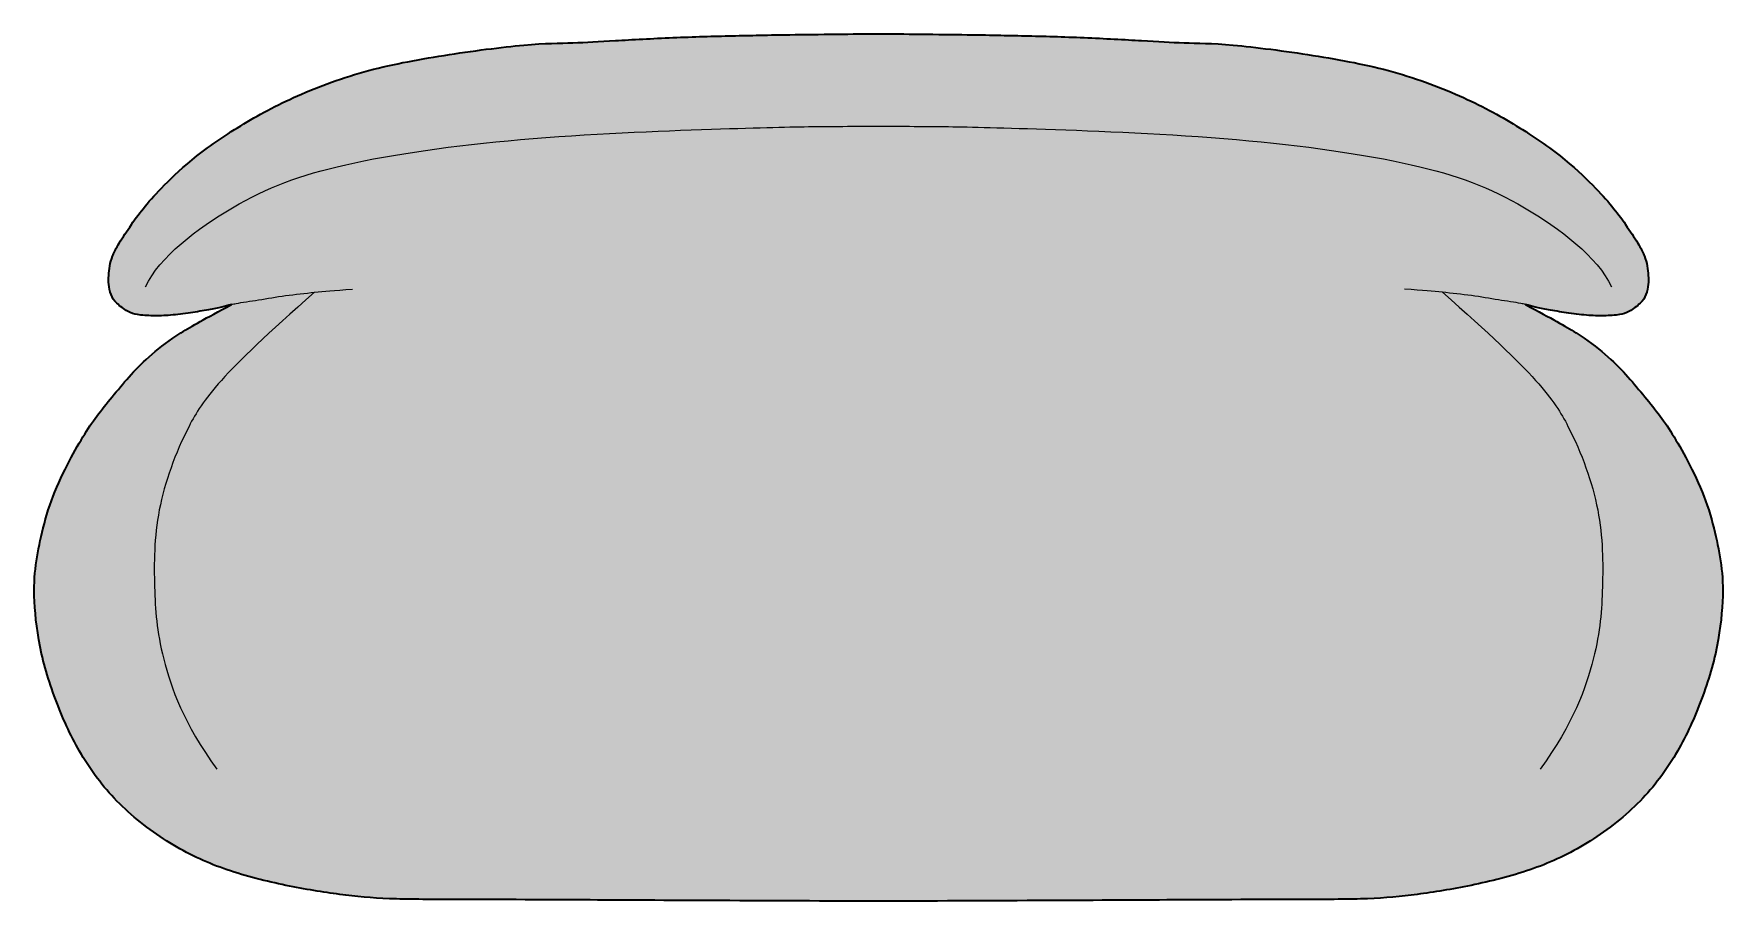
# Model space of a CAD drawing. Header units: millimetres. Extents: x 0 to 3327, y -1408 to 790.
# Drawn here: x 1886 to 3327, y -1343 to -603 of the extents above; entities that cross this region are included whole.
import ezdxf

# ---------------------------------------------------------------- set-up
doc = ezdxf.new("R2010")
doc.units = ezdxf.units.MM
doc.layers.add('Blocks', color=7, linetype='Continuous')
doc.layers.add('Blocks$Fill', color=7, linetype='Continuous', true_color=0xffffff)
doc.layers.add('Blocks$Inner', color=7, linetype='Continuous', lineweight=25, true_color=0x007f00)
doc.layers.add('Blocks$Outline', color=7, linetype='Continuous', lineweight=35, true_color=0xff3f3f)

# ---------------------------------------------------------------- blocks, each defined once
blk = doc.blocks.new('Swan Top 01')
at = {"layer": 'Blocks$Fill', "extrusion": (0, 0, -1)}
blk.add_hatch(color=256, dxfattribs=at).paths.add_polyline_path([(713.7121709825269, -211.1447101369833), (1105.661196017136, -209.516961339598), (1130.758740812201, -208.974875787716), (1141.898444550946, -208.4004562011977), (1152.456498351271, -207.5965364824224), (1162.778446541974, -206.5634034553368), (1173.209833451855, -205.3013439438876), (1195.309488261654, -202.0465762247351), (1207.017627655476, -199.9925439238676), (1219.151754997624, -197.6094452217837), (1231.663911558481, -194.8670228075164), (1244.352963822833, -191.7478924472956), (1256.979484579066, -188.2378881766505), (1263.194474638008, -186.3318814610218), (1269.304046615565, -184.3228440311104), (1275.286789762465, -182.2067507618034), (1281.155363938158, -179.9705590097711), (1286.930946654274, -177.5989717521294), (1292.634715422444, -175.0766919659944), (1298.287847754299, -172.3884226284821), (1303.911521161467, -169.5188667167087), (1309.52691315558, -166.45272720779), (1315.155201248268, -163.1747070788423), (1320.808355909232, -159.6751454963421), (1326.46151944046, -155.9669263842081), (1332.080627102007, -152.0685698557197), (1337.631614153933, -147.9985960241561), (1343.080415856295, -143.7755250027967), (1348.39296746915, -139.4178769049206), (1353.535204252557, -134.9441718438073), (1358.473061466572, -130.3729299327359), (1363.17993662835, -125.719915799723), (1367.659076283428, -120.9898721317333), (1371.921189234437, -116.1847861304688), (1375.976984284012, -111.3066449976315), (1379.837170234786, -106.3574359349232), (1383.512455889391, -101.339146144046), (1387.013550050461, -96.25376282670179), (1390.351161520628, -91.10327318459247), (1393.53570847899, -85.88902256076531), (1396.576446610497, -80.60978886364869), (1399.482340976566, -75.26370814301623), (1402.262356638613, -69.84891644864163), (1404.925458658053, -64.36354983029852), (1407.480612096301, -58.80574433776059), (1409.936782014773, -53.17363602080145), (1414.58482265903, -41.68133346763249), (1416.775370233509, -35.8310814604793), (1418.864287985603, -29.92641108701821), (1420.841287702589, -23.97912852653221), (1422.696081171748, -18.00103995830428), (1424.418380180358, -12.00395156161741), (1425.997896515699, -5.99966951575459), (1427.424341965051, 1.202324448483316e-12), (1428.690170241164, 5.979351314935327), (1429.798802758676, 11.90708079260719), (1430.756402857699, 17.74798530514457), (1431.569133878342, 23.4668617246752), (1432.243159160716, 29.02850692332687), (1432.784642044932, 34.39771777322731), (1433.1997458711, 39.53929114650431), (1433.494633979331, 44.4180239152856), (1433.675604446314, 49.01038445777983), (1433.749494295063, 53.33952717651859), (1433.723275285172, 57.44027798011435), (1433.603919176233, 61.34746277717957), (1433.398397727839, 65.09590747632674), (1433.113682699583, 68.72043798616832), (1432.756745851058, 72.2558802153168), (1432.334558941858, 75.73706007238461), (1431.314481310729, 82.643646150107), (1430.070020537559, 89.55735271512921), (1428.60990668464, 96.56304610862372), (1426.942869814262, 103.745592671763), (1425.067245472609, 111.164173477643), (1422.939791141453, 118.7752285270539), (1421.764866156581, 122.6312947470564), (1420.506869786458, 126.5095125527093), (1419.159097401792, 130.4012262856016), (1417.714844373291, 134.2977802873227), (1416.171346445806, 138.1895094262056), (1414.541600860755, 142.0627106775585), (1411.091117180202, 149.6946795258834), (1407.498894256125, 157.0759868487149), (1403.900433013013, 164.0889326624704), (1397.045944859976, 176.7055898498162), (1393.812244988482, 182.3030450356567), (1390.707388078652, 187.4363013262251), (1387.719410905806, 192.1322430751663), (1384.789056871608, 196.4961419208565), (1381.845246034307, 200.6528663228545), (1378.81689845215, 204.7272847407191), (1372.357272397989, 212.9543736345937), (1358.453001732323, 229.7368171708051), (1350.992834213045, 238.2285244460092), (1347.02477221513, 242.4948059642611), (1342.807426889444, 246.7893583928078), (1340.578427607662, 248.9527149854529), (1338.254893048709, 251.1297138500851), (1335.826085064175, 253.3225465015089), (1333.281265505649, 255.5334044545287), (1330.61191221463, 257.7634876229572), (1327.818366992247, 260.0100295166395), (1321.868931917536, 264.537457115178), (1315.453422609806, 269.0856225209699), (1308.592301397353, 273.6244610048406), (1301.12316805331, 278.2311947662743), (1292.152172130173, 283.4121937193879), (1265.39774053597, 297.9516145717575), (1273.717886839196, 295.7804750768512), (1276.381438604064, 295.1407017838719), (1279.148259998374, 294.544285526526), (1285.259056481298, 293.37665042656), (1300.495260279374, 290.8452719239614), (1309.032270918284, 289.6755654675511), (1313.292121565117, 289.186485903449), (1317.434313448933, 288.7933069117125), (1321.39635588964, 288.5148511736451), (1325.201462430574, 288.3490777068725), (1328.894272670929, 288.2887296131019), (1332.519426209901, 288.3265499940397), (1336.095061877982, 288.4548935386156), (1339.533315430865, 288.664561284651), (1342.719821855538, 288.9459658571898), (1344.182930828231, 289.1105733987243), (1345.540216138993, 289.2895198812763), (1346.783751076403, 289.4835890386428), (1347.367948144588, 289.5888933470472), (1347.93108458986, 289.7014932272876), (1348.476150145295, 289.8227254933802), (1349.006134543969, 289.9539269593411), (1349.524027518956, 290.0964344391867), (1350.032818803332, 290.2515847469334), (1350.535498130173, 290.4207146965974), (1351.035055232555, 290.6051611021951), (1351.534479843553, 290.8062607777427), (1352.036761696241, 291.0253505372565), (1352.544890523697, 291.2637671947527), (1353.061856058995, 291.5228475642477), (1353.59064803521, 291.8039284597578), (1354.134256185419, 292.1083466952993), (1354.694697159758, 292.4368912638409), (1355.270095276601, 292.7881598741614), (1356.454367879549, 293.5510687710637), (1357.664283877755, 294.3814724878555), (1358.87705315471, 295.2637701263864), (1360.069885593905, 296.182360788506), (1361.21999107883, 297.1216435760635), (1362.304579492978, 298.0660175909085), (1362.815182887101, 298.5352385278919), (1363.300860719839, 298.9998819348905), (1363.759452212846, 299.458514482186), (1364.191548532648, 299.9117699702607), (1364.598428831987, 300.3607989821468), (1364.98137226361, 300.8067521008768), (1365.341657980257, 301.2507799094831), (1365.680565134674, 301.6940329909982), (1365.999372879605, 302.1376619284545), (1366.299360367792, 302.5828173048843), (1366.581806751979, 303.0306497033202), (1366.847991184911, 303.4823097067946), (1367.09919281933, 303.9389478983398), (1367.336690807981, 304.4017148609885), (1367.561764303607, 304.8717611777728), (1367.775692458951, 305.3502374317254), (1367.979754426758, 305.8382942058785), (1368.175229359771, 306.3370820832647), (1368.363156090614, 306.8473319832739), (1368.543612171423, 307.3680961707263), (1368.716434834218, 307.8980072467995), (1368.881461311016, 308.4356978126712), (1369.187474634695, 309.5289478185205), (1369.460349998601, 310.6369069976959), (1369.698785258878, 311.7486361596186), (1369.901478271668, 312.8531961137101), (1370.067126893115, 313.9396476693918), (1370.194428979361, 314.9970516360849), (1370.283096423347, 316.0175470936105), (1370.336897265198, 317.0055862033882), (1370.36061358184, 317.9686993972373), (1370.359027450195, 318.9144171069772), (1370.29907614974, 320.7837878014058), (1370.195299979224, 322.6739417412282), (1369.917110329997, 326.6517856706312), (1369.815127832627, 327.6789847398941), (1369.692449987659, 328.7145047504405), (1369.545216138308, 329.7559585555296), (1369.369565627787, 330.8009590084208), (1369.162566973786, 331.8473871027985), (1368.92500539189, 332.8941963940477), (1368.658595272159, 333.9406085779785), (1368.365051004653, 334.9858453504011), (1368.046086979431, 336.0291284071255), (1367.703417586553, 337.0696794439619), (1367.338757216079, 338.1067201567205), (1366.953820258068, 339.1394722412113), (1366.548036446569, 340.1702725352405), (1366.111696891578, 341.2139184445998), (1365.632808047077, 342.2883225170763), (1365.099376367052, 343.4113973004578), (1364.499408305486, 344.6010553425317), (1363.820910316363, 345.8752091910854), (1363.051888853666, 347.2517713939066), (1362.180350371381, 348.7486544987827), (1360.116685523255, 352.1249031530644), (1357.708654200254, 355.8966032723023), (1352.314195279811, 363.9964285679933), (1346.692317910207, 372.0282464141025), (1343.759193775513, 375.9849087628629), (1340.682118390738, 379.9320716530978), (1337.400933811481, 383.9112501721248), (1333.802333166192, 388.0400249835202), (1329.759722351535, 392.4549931449251), (1325.146507264176, 397.2927517139806), (1319.847076324632, 402.6536770499069), (1313.789748048831, 408.4932627182415), (1306.913823476555, 414.7307815861009), (1303.149919154171, 417.9735387408264), (1299.158603647586, 421.2855065206018), (1294.936550379627, 424.6560252836792), (1290.49747594454, 428.0721603877604), (1281.040173121378, 434.9872660491912), (1270.930514274894, 441.9227963654082), (1260.312318501885, 448.7707241969256), (1249.281367875506, 455.4435073589108), (1237.741296374353, 461.9355434851456), (1225.547700953382, 468.261715164065), (1219.160705821388, 471.3672526446674), (1212.556178567549, 474.4369049841041), (1205.721727997142, 477.4694895058226), (1198.667599659085, 480.4516515328428), (1191.409698288206, 483.3669933880778), (1183.963928619329, 486.1991173944407), (1176.346195387283, 488.9316258748445), (1168.572403326895, 491.5481211522023), (1160.65845717299, 494.0322055494271), (1152.620261660395, 496.367481389432), (1144.470786960649, 498.5428219481928), (1136.211264992131, 500.5681843139356), (1119.355268669149, 504.2298866315226), (1102.038651532181, 507.4744126725038), (1084.247792421961, 510.42358676719), (1048.207789023677, 515.6106656205282), (1031.33242481318, 517.662516664512), (1016.220916095074, 519.2031637420611), (1003.403046682496, 520.1700436340648), (889.0783497390992, 525.594561424107), (784.8160053930842, 528.1282926817441), (642.6083365719667, 528.1282926817441), (538.3459922259517, 525.594561424107), (424.0212952825568, 520.170043634065), (411.20342586998, 519.2031637420614), (396.0919171518725, 517.6625166645123), (379.2165529413753, 515.6106656205284), (343.1765495430909, 510.4235867671902), (325.3856904328708, 507.4744126725038), (308.0690732959034, 504.2298866315227), (291.2130769729213, 500.5681843139357), (282.9535550044037, 498.5428219481929), (274.8040803046572, 496.3674813894322), (266.7658847920629, 494.0322055494273), (258.8519386381579, 491.5481211522025), (251.0781465777691, 488.9316258748448), (243.4604133457233, 486.199117394441), (236.014643676847, 483.3669933880782), (228.7567423059672, 480.4516515328431), (221.7026139679104, 477.4694895058229), (214.8681633975035, 474.4369049841044), (208.2636361436637, 471.3672526446678), (201.87664101167, 468.2617151640654), (189.6830455906987, 461.9355434851459), (178.1429740895456, 455.4435073589111), (167.1120234631667, 448.7707241969259), (156.4938276901573, 441.9227963654085), (146.3841688436736, 434.9872660491915), (136.9268660205111, 428.0721603877607), (132.4877915854238, 424.6560252836795), (128.2657383174652, 421.2855065206021), (124.2744228108804, 417.9735387408267), (120.5105184884962, 414.7307815861012), (113.6345939162209, 408.4932627182416), (107.5772656404205, 402.6536770499069), (102.2778347008766, 397.2927517139805), (97.66461961351759, 392.4549931449251), (93.622008798861, 388.0400249835204), (90.02340815357148, 383.9112501721252), (86.74222357431367, 379.9320716530983), (83.66514818953883, 375.9849087628634), (80.73202405484533, 372.0282464141028), (75.1101466852421, 363.9964285679935), (69.71568776479893, 355.8966032723027), (67.3076564417978, 352.1249031530648), (65.24399159367225, 348.7486544987831), (64.3724531113862, 347.251771393907), (63.60343164868954, 345.8752091910858), (62.92493365956611, 344.601055342532), (62.32496559799975, 343.4113973004581), (61.79153391797435, 342.2883225170766), (61.31264507347375, 341.2139184446), (60.87630551848181, 340.1702725352408), (60.4705217069824, 339.1394722412114), (60.08558474897203, 338.1067201567206), (59.72092437849788, 337.0696794439621), (59.37825498561975, 336.0291284071257), (59.05929096039746, 334.9858453504012), (58.76574669289084, 333.9406085779787), (58.49933657315971, 332.8941963940479), (58.26177499126389, 331.8473871027987), (58.05477633726319, 330.800959008421), (57.87912582674315, 329.7559585555298), (57.73189197739219, 328.7145047504407), (57.60921413242443, 327.6789847398943), (57.507231635054, 326.6517856706314), (57.22904198582804, 322.6739417412285), (57.12526581531236, 320.7837878014062), (57.06531451485807, 318.9144171069775), (57.06372838321321, 317.9686993972377), (57.0874446998548, 317.0055862033885), (57.14124554170654, 316.0175470936107), (57.22991298569212, 314.9970516360851), (57.35721507193846, 313.939647669392), (57.52286369338528, 312.8531961137104), (57.72555670617551, 311.7486361596189), (57.96399196645211, 310.6369069976962), (58.23686733035799, 309.5289478185209), (58.54288065403608, 308.4356978126715), (58.70790713083438, 307.8980072467998), (58.88072979362934, 307.3680961707266), (59.06118587443881, 306.8473319832743), (59.24911260528066, 306.3370820832651), (59.44458753829375, 305.8382942058788), (59.64864950610075, 305.3502374317257), (59.86257766144535, 304.8717611777732), (60.08765115707119, 304.4017148609888), (60.32514914572197, 303.9389478983402), (60.57635078014131, 303.4823097067949), (60.84253521307291, 303.0306497033205), (61.12498159726042, 302.5828173048845), (61.42496908544751, 302.1376619284547), (61.74377683037785, 301.6940329909984), (62.08268398479509, 301.2507799094833), (62.44296970144291, 300.806752100877), (62.82591313306497, 300.3607989821471), (63.23279343240495, 299.911769970261), (63.66488975220649, 299.4585144821864), (64.12348124521327, 298.9998819348908), (64.60915907795109, 298.5352385278921), (65.1197624720742, 298.0660175909088), (66.20435088622187, 297.1216435760638), (67.3544563711474, 296.1823607885063), (68.54728881034191, 295.2637701263868), (69.76005808729649, 294.3814724878559), (70.96997408550226, 293.551068771064), (72.15424668845037, 292.7881598741618), (72.72964480529376, 292.4368912638413), (73.29008577963191, 292.1083466952997), (73.83369392984102, 291.8039284597582), (74.36248590605679, 291.5228475642481), (74.87945144135472, 291.263767194753), (75.38758026881028, 291.0253505372568), (75.88986212149902, 290.806260777743), (76.38928673249643, 290.6051611021954), (76.888843834878, 290.4207146965978), (77.39152316171928, 290.2515847469338), (77.90031444609575, 290.0964344391871), (78.41820742108291, 289.9539269593413), (78.94819181975626, 289.8227254933804), (79.49325737519135, 289.7014932272879), (80.05639382046364, 289.5888933470475), (80.64059088864866, 289.483589038643), (81.88412582605889, 289.2895198812765), (83.24141113682106, 289.1105733987246), (84.70452010951402, 288.9459658571901), (87.89102653418746, 288.6645612846512), (91.32928008706963, 288.4548935386159), (94.90491575515094, 288.3265499940399), (98.53006929412254, 288.288729613102), (102.2228795344781, 288.3490777068727), (106.027986075412, 288.5148511736451), (109.9900285161186, 288.7933069117126), (114.1322203999347, 289.1864859034491), (118.3920710467671, 289.6755654675512), (126.9290816856773, 290.8452719239616), (142.1652854837553, 293.3766504265601), (148.2760819666794, 294.5442855265262), (151.0429033609889, 295.1407017838721), (162.0266014290801, 297.9516145717575), (135.2721698348785, 283.4121937193881), (126.3011739117419, 278.2311947662745), (118.8320405676986, 273.6244610048408), (111.9709193552457, 269.08562252097), (105.5554100475168, 264.5374571151781), (99.60597497280506, 260.0100295166397), (96.81242975042215, 257.7634876229574), (94.1430764594034, 255.5334044545289), (91.59825690087766, 253.322546501509), (89.16944891634303, 251.1297138500852), (86.8459143573898, 248.952714985453), (84.61691507560829, 246.789358392808), (80.39956974992171, 242.4948059642612), (76.43150775200579, 238.2285244460094), (68.9713402327279, 229.7368171708054), (55.0670695670626, 212.9543736345939), (48.60744351290225, 204.7272847407193), (45.57909593074561, 200.6528663228547), (42.63528509344412, 196.4961419208569), (39.70493105924628, 192.1322430751668), (36.7169538864005, 187.4363013262256), (33.61209697656977, 182.3030450356571), (30.37839710507535, 176.7055898498166), (23.52390895203856, 164.0889326624707), (19.92544770892692, 157.0759868487151), (16.33322478484968, 149.6946795258835), (12.88274110429757, 142.0627106775586), (11.2529955192468, 138.1895094262056), (9.70949759176134, 134.2977802873228), (8.26524456326035, 130.4012262856017), (6.917472178594234, 126.5095125527093), (5.659475808471213, 122.6312947470565), (4.484550823599504, 118.775228527054), (2.357096492442906, 111.1641734776431), (0.4814721507901993, 103.7455926717631), (-1.185564719588795, 96.56304610862388), (-2.645678572508076, 89.55735271512944), (-3.890139345677573, 82.6436461501073), (-4.910216976807219, 75.73706007238495), (-5.332403886006984, 72.25588021531713), (-5.689340734531194, 68.72043798616868), (-5.974055762786779, 65.09590747632711), (-6.179577211180662, 61.34746277717994), (-6.298933320119771, 57.44027798011473), (-6.325152330011034, 53.339527176519), (-6.251262481261379, 49.01038445778028), (-6.07029201427773, 44.41802391528607), (-5.775403906047453, 39.53929114650473), (-5.360300079879655, 34.39771777322768), (-4.818817195663879, 29.02850692332718), (-4.144791913289668, 23.46686172467546), (-3.332060892646568, 17.74798530514476), (-2.374460793624122, 11.90708079260732), (-1.265828276111872, 5.979351314935383), (6.36522341204828e-13, 1.183053655040567e-12), (1.426445449351977, -5.999669515754527), (3.005961784693261, -12.00395156161727), (4.728260793303721, -18.00103995830406), (6.583054262462588, -23.97912852653192), (8.560053979449096, -29.92641108701785), (10.64897173154248, -35.83108146047888), (12.83951930602196, -41.68133346763203), (17.48755995027892, -53.17363602080097), (19.94372986875125, -58.80574433776012), (22.49888330699937, -64.36354983029808), (25.16198532643891, -69.84891644864122), (27.94200098848549, -75.26370814301583), (30.8478953545547, -80.6097888636483), (33.88863348606218, -85.88902256076494), (37.07318044442354, -91.1032731845921), (40.41079191459062, -96.2537628267014), (43.91188607566019, -101.3391461440456), (47.58717173026527, -106.3574359349228), (51.44735768103884, -111.3066449976311), (55.50315273061392, -116.1847861304684), (59.7652656816235, -120.9898721317329), (64.2444053367006, -125.7199157997225), (68.95128049847821, -130.3729299327354), (73.88913771249344, -134.9441718438068), (79.03137449589985, -139.4178769049202), (84.34392610875513, -143.7755250027963), (89.79272781111689, -147.9985960241558), (95.34371486304283, -152.0685698557194), (100.9628225245906, -155.9669263842079), (106.6159860558179, -159.6751454963419), (112.2691407167824, -163.1747070788421), (117.8974288094704, -166.4527272077899), (123.5128208035836, -169.5188667167085), (129.1364942107522, -172.3884226284819), (134.7896265426065, -175.0766919659941), (140.4933953107767, -177.5989717521291), (146.2689780268933, -179.9705590097708), (152.1375522025863, -182.2067507618032), (158.1202953494862, -184.3228440311101), (164.2298673270428, -186.3318814610214), (170.4448573859848, -188.2378881766501), (183.0713781422174, -191.7478924472951), (195.7604304065696, -194.8670228075159), (208.2725869674271, -197.6094452217832), (220.4067143095751, -199.992543923867), (232.1148537033973, -202.0465762247347), (254.2145085131976, -205.3013439438873), (264.6458954230784, -206.5634034553365), (274.9678436137818, -207.5965364824222), (285.5258974141065, -208.4004562011976), (296.6656011528507, -208.974875787716), (321.7631459479148, -209.5169613395981)], flags=0)
at = {"layer": 'Blocks$Inner'}
for points, knots in [([(-713.712170982526, -211.1447101369843), (-626.4374262808697, -210.8682602336387), (-423.512306890022, -209.871608399779), (-347.7934778482277, -209.5876410042604), (-294.1930831069358, -209.5876410042604), (-255.4277966411328, -205.9110497049999), (-209.3827814077194, -198.576223839071), (-156.6765995325559, -185.4407262694197), (-112.6325925589708, -165.597935269916), (-66.40787453225403, -131.2157751239761), (-35.44359230288228, -91.77654383060008), (-14.25683892275811, -48.29768866118366), (1.742497052914587, 0.1751329001604063), (7.286850711100669, 47.59715706054294), (5.531852188352786, 75.94438234937752), (0.0470423963297435, 103.0476739762494), (-8.608854678409443, 134.3384777761971), (-23.86860923325457, 165.3850966428922), (-37.06016210079815, 188.6547316270508), (-48.19246568195103, 204.6137848062504), (-61.81463624881053, 221.2538375922577), (-75.99583271068968, 238.1998876677176), (-92.79107942046085, 255.3177584129221), (-117.6983083638825, 273.7295054077608), (-138.8380564747613, 285.5838257926353), (-162.0266014290801, 297.9516145717566), (-158.820128604093, 297.1952191308542), (-152.8487602943069, 295.4076289133254), (-142.9753607742268, 293.4707790492189), (-127.2866588719071, 290.7818458421002), (-109.4524938522054, 288.4734691261428), (-94.84353681597804, 288.0841191235982), (-80.60285341478357, 289.1493543436973), (-74.04980448123752, 291.0555827892649), (-62.93844333805919, 299.2783946710338), (-58.93730963780308, 305.8301301359375), (-56.80699374241067, 315.4235772848001), (-57.21419330670233, 322.4578705413664), (-57.7104849457437, 330.7885909970987), (-60.27252493390188, 339.1935195207584), (-64.02254556054595, 347.2741643671293), (-75.1012423859438, 364.2017500034167), (-86.2333650071223, 379.8974070271574), (-100.4186390314417, 395.8010518065348), (-125.759087072367, 420.6548960305799), (-166.1394425838853, 449.2924031947523), (-212.3552833710864, 474.7998363719576), (-273.6484043167884, 498.1296812220376), (-341.8755811897045, 510.88632707648), (-417.9085681829374, 520.8665310751762), (-453.710701298417, 520.8665310751762), (-486.0283162805626, 522.88086165286), (-538.3172678984547, 525.8574979053906), (-590.7785654813242, 527.2565152702141), (-632.2131152558977, 528.0609753629806), (-701.4170337032274, 528.8665513665424), (-713.712170982526, 528.8552898630155), (-726.0073082618246, 528.8665513665424), (-795.2112267091534, 528.0609753629806), (-836.6457764837269, 527.2565152702141), (-889.1070740665955, 525.8574979053906), (-941.3960256844884, 522.88086165286), (-973.713640666635, 520.8665310751762), (-1009.515773782114, 520.8665310751762), (-1085.548760775347, 510.88632707648), (-1153.775937648264, 498.1296812220376), (-1215.069058593966, 474.7998363719576), (-1261.284899381166, 449.2924031947523), (-1301.665254892684, 420.6548960305799), (-1327.00570293361, 395.8010518065348), (-1341.190976957928, 379.8974070271574), (-1352.323099579106, 364.2017500034167), (-1363.401796404506, 347.2741643671293), (-1367.151817031149, 339.1935195207584), (-1369.713857019307, 330.7885909970987), (-1370.210148658348, 322.4578705413664), (-1370.617348222641, 315.4235772848001), (-1368.487032327249, 305.8301301359375), (-1364.485898626993, 299.2783946710338), (-1353.374537483814, 291.0555827892649), (-1346.821488550268, 289.1493543436973), (-1332.580805149072, 288.0841191235982), (-1317.971848112846, 288.4734691261428), (-1300.137683093144, 290.7818458421002), (-1284.448981190825, 293.4707790492189), (-1274.575581670745, 295.4076289133254), (-1268.604213360958, 297.1952191308542), (-1265.397740535971, 297.9516145717566), (-1288.586285490291, 285.5838257926353), (-1309.726033601169, 273.7295054077608), (-1334.633262544591, 255.3177584129221), (-1351.428509254361, 238.1998876677176), (-1365.609705716241, 221.2538375922577), (-1379.231876283101, 204.6137848062504), (-1390.364179864252, 188.6547316270508), (-1403.555732731796, 165.3850966428922), (-1418.815487286643, 134.3384777761971), (-1427.47138436138, 103.0476739762494), (-1432.956194153405, 75.94438234937752), (-1434.711192676153, 47.59715706054294), (-1429.166839017965, 0.1751329001604063), (-1413.167503042293, -48.29768866118366), (-1391.98074966217, -91.77654383060008), (-1361.016467432797, -131.2157751239761), (-1314.79174940608, -165.597935269916), (-1270.747742432494, -185.4407262694197), (-1218.041560557332, -198.576223839071), (-1171.996545323919, -205.9110497049999), (-1133.231258858116, -209.5876410042604), (-1079.630864116823, -209.5876410042604), (-1003.912035075029, -209.871608399779), (-800.9869156841823, -210.8682602336387), (-713.712170982526, -211.1447101369843)], [0, 0, 0, 0, 50.21880674957242, 100.4376134991453, 150.6564202487175, 200.8752269982901, 251.0940337478628, 301.312840497435, 351.5316472470076, 401.7504539965803, 451.9692607461529, 502.1880674957256, 552.4068742452978, 602.6256809948704, 652.8444877444431, 703.0632944940153, 753.2821012435879, 803.5009079931606, 853.7197147427332, 903.9385214923054, 954.1573282418781, 1004.376134991451, 1054.594941741023, 1104.813748490596, 1155.032555240168, 1155.032555240168, 1155.032555240168, 1176.524301579397, 1205.746655148682, 1234.969008717968, 1264.191362287254, 1293.413715856541, 1322.636069425826, 1351.858422995112, 1381.080776564399, 1410.303130133684, 1439.52548370297, 1468.747837272256, 1497.970190841543, 1527.192544410828, 1556.414897980114, 1585.6372515494, 1614.859605118687, 1644.081958687972, 1673.304312257258, 1702.526665826545, 1731.74901939583, 1760.971372965116, 1790.193726534402, 1819.416080103689, 1848.638433672974, 1877.86078724226, 1907.083140811546, 1936.305494380832, 1965.527847950118, 1994.750201519404, 1994.750201519404, 1994.750201519404, 2023.972555088691, 2053.194908657976, 2082.417262227262, 2111.639615796548, 2140.861969365834, 2170.08432293512, 2199.306676504406, 2228.529030073692, 2257.751383642978, 2286.973737212264, 2316.19609078155, 2345.418444350836, 2374.640797920122, 2403.863151489408, 2433.085505058694, 2462.30785862798, 2491.530212197265, 2520.752565766552, 2549.974919335838, 2579.197272905124, 2608.41962647441, 2637.641980043696, 2666.864333612982, 2696.086687182268, 2725.309040751554, 2754.531394320839, 2783.753747890126, 2812.976101459411, 2834.46784779864, 2834.46784779864, 2834.46784779864, 2884.686654548213, 2934.905461297785, 2985.124268047358, 3035.34307479693, 3085.561881546503, 3135.780688296075, 3185.999495045648, 3236.21830179522, 3286.437108544793, 3336.655915294366, 3386.874722043938, 3437.09352879351, 3487.312335543083, 3537.531142292655, 3587.749949042228, 3637.968755791801, 3688.187562541373, 3738.406369290946, 3788.625176040518, 3838.843982790091, 3889.062789539663, 3939.281596289235, 3989.500403038808, 3989.500403038808, 3989.500403038808, 3989.500403038808]), ([(-1338.854239805852, 313.0350944509651), (-1327.0895859848, 338.2584002507442), (-1261.931503283582, 387.6754891645965), (-1180.483899907061, 418.5611697357549), (-1023.923506749969, 441.2106688212702), (-837.4989923548201, 448.4173276212073), (-773.3565262540133, 449.760338171388), (-749.4225073377538, 449.9222623341448), (-713.712170982526, 449.9462259302727), (-678.0018346272982, 449.9222623341448), (-654.0678157110387, 449.760338171388), (-589.925349610231, 448.4173276212073), (-403.5008352150817, 441.2106688212702), (-246.9404420579913, 418.5611697357549), (-165.492838681469, 387.6754891645965), (-100.3347559802514, 338.2584002507442), (-88.57010215919945, 313.0350944509651)], [0, 0, 0, 0, 114.9702113555233, 229.9404227110466, 344.9106340665699, 459.8808454220932, 574.8510567776165, 644.8675149607751, 644.8675149607751, 644.8675149607751, 714.8839731439338, 829.8541844994571, 944.8243958549803, 1059.794607210504, 1174.764818566027, 1289.73502992155, 1289.73502992155, 1289.73502992155, 1289.73502992155]), ([(-1265.397740535972, 297.9516145717562), (-1264.244368371022, 298.2236909294388), (-1258.313119377669, 299.5235254007193), (-1242.725784289748, 301.6518513184888), (-1219.849378505253, 305.7010192568519), (-1194.237452235294, 308.4604662495099), (-1178.675433997973, 309.8607156388766), (-1162.361062034482, 310.9882046078387)], [839.717646279236, 839.717646279236, 839.717646279236, 839.717646279236, 847.4482535092937, 876.6706070785797, 905.8929606478657, 935.1153142171516, 964.3376677864377, 964.3376677864377, 964.3376677864377, 964.3376677864377]), ([(-162.0266014290801, 297.9516145717562), (-163.1799735940303, 298.2236909294388), (-169.1112225873831, 299.5235254007193), (-184.6985576753032, 301.6518513184888), (-207.5749634597978, 305.7010192568519), (-233.1868897297563, 308.4604662495099), (-248.7489079670786, 309.8607156388766), (-265.0632799305704, 310.9882046078387)], [839.717646279236, 839.717646279236, 839.717646279236, 839.717646279236, 847.4482535092937, 876.6706070785797, 905.8929606478657, 935.1153142171516, 964.3376677864377, 964.3376677864377, 964.3376677864377, 964.3376677864377])]:
    blk.add_open_spline(points, degree=3, knots=knots, dxfattribs=at)
for points in [[(-1194.61560205429, 308.350620764742), (-1275.501787191279, 237.6417781495843), (-1304.450527135044, 195.9913640064092), (-1331.558884259078, 121.4080642616536), (-1331.696400023292, 54.57367877609386), (-1328.290665912261, 2.2685075265249), (-1306.153394190559, -59.72280654703854), (-1278.056087774552, -98.46737784301467)], [(-232.8087399107617, 308.350620764742), (-151.9225547737724, 237.6417781495843), (-122.9738148300075, 195.9913640064092), (-95.8654577059724, 121.4080642616536), (-95.72794194176004, 54.57367877609386), (-99.13367605279018, 2.2685075265249), (-121.270947774492, -59.72280654703854), (-149.3682541904991, -98.46737784301467)]]:
    blk.add_open_spline(points, degree=3, dxfattribs=at)
at = {"layer": 'Blocks$Outline'}
blk.add_open_spline([(-713.712170982526, -211.1447101369843), (-626.4374262808697, -210.8682602336387), (-423.512306890022, -209.871608399779), (-347.7934778482277, -209.5876410042604), (-294.1930831069358, -209.5876410042604), (-255.4277966411328, -205.9110497049999), (-209.3827814077194, -198.576223839071), (-156.6765995325559, -185.4407262694197), (-112.6325925589708, -165.597935269916), (-66.40787453225403, -131.2157751239761), (-35.44359230288228, -91.77654383060008), (-14.25683892275811, -48.29768866118366), (1.742497052914587, 0.1751329001604063), (7.286850711100669, 47.59715706054294), (5.531852188352786, 75.94438234937752), (0.0470423963297435, 103.0476739762494), (-8.608854678409443, 134.3384777761971), (-23.86860923325457, 165.3850966428922), (-37.06016210079815, 188.6547316270508), (-48.19246568195103, 204.6137848062504), (-61.81463624881053, 221.2538375922577), (-75.99583271068968, 238.1998876677176), (-92.79107942046085, 255.3177584129221), (-117.6983083638825, 273.7295054077608), (-138.8380564747613, 285.5838257926353), (-162.0266014290801, 297.9516145717566), (-158.820128604093, 297.1952191308542), (-152.8487602943069, 295.4076289133254), (-142.9753607742268, 293.4707790492189), (-127.2866588719071, 290.7818458421002), (-109.4524938522054, 288.4734691261428), (-94.84353681597804, 288.0841191235982), (-80.60285341478357, 289.1493543436973), (-74.04980448123752, 291.0555827892649), (-62.93844333805919, 299.2783946710338), (-58.93730963780308, 305.8301301359375), (-56.80699374241067, 315.4235772848001), (-57.21419330670233, 322.4578705413664), (-57.7104849457437, 330.7885909970987), (-60.27252493390188, 339.1935195207584), (-64.02254556054595, 347.2741643671293), (-75.1012423859438, 364.2017500034167), (-86.2333650071223, 379.8974070271574), (-100.4186390314417, 395.8010518065348), (-125.759087072367, 420.6548960305799), (-166.1394425838853, 449.2924031947523), (-212.3552833710864, 474.7998363719576), (-273.6484043167884, 498.1296812220376), (-341.8755811897045, 510.88632707648), (-417.9085681829374, 520.8665310751762), (-453.710701298417, 520.8665310751762), (-486.0283162805626, 522.88086165286), (-538.3172678984547, 525.8574979053906), (-590.7785654813242, 527.2565152702141), (-632.2131152558977, 528.0609753629806), (-701.4170337032274, 528.8665513665424), (-713.712170982526, 528.8552898630155), (-726.0073082618246, 528.8665513665424), (-795.2112267091534, 528.0609753629806), (-836.6457764837269, 527.2565152702141), (-889.1070740665955, 525.8574979053906), (-941.3960256844884, 522.88086165286), (-973.713640666635, 520.8665310751762), (-1009.515773782114, 520.8665310751762), (-1085.548760775347, 510.88632707648), (-1153.775937648264, 498.1296812220376), (-1215.069058593966, 474.7998363719576), (-1261.284899381166, 449.2924031947523), (-1301.665254892684, 420.6548960305799), (-1327.00570293361, 395.8010518065348), (-1341.190976957928, 379.8974070271574), (-1352.323099579106, 364.2017500034167), (-1363.401796404506, 347.2741643671293), (-1367.151817031149, 339.1935195207584), (-1369.713857019307, 330.7885909970987), (-1370.210148658348, 322.4578705413664), (-1370.617348222641, 315.4235772848001), (-1368.487032327249, 305.8301301359375), (-1364.485898626993, 299.2783946710338), (-1353.374537483814, 291.0555827892649), (-1346.821488550268, 289.1493543436973), (-1332.580805149072, 288.0841191235982), (-1317.971848112846, 288.4734691261428), (-1300.137683093144, 290.7818458421002), (-1284.448981190825, 293.4707790492189), (-1274.575581670745, 295.4076289133254), (-1268.604213360958, 297.1952191308542), (-1265.397740535971, 297.9516145717566), (-1288.586285490291, 285.5838257926353), (-1309.726033601169, 273.7295054077608), (-1334.633262544591, 255.3177584129221), (-1351.428509254361, 238.1998876677176), (-1365.609705716241, 221.2538375922577), (-1379.231876283101, 204.6137848062504), (-1390.364179864252, 188.6547316270508), (-1403.555732731796, 165.3850966428922), (-1418.815487286643, 134.3384777761971), (-1427.47138436138, 103.0476739762494), (-1432.956194153405, 75.94438234937752), (-1434.711192676153, 47.59715706054294), (-1429.166839017965, 0.1751329001604063), (-1413.167503042293, -48.29768866118366), (-1391.98074966217, -91.77654383060008), (-1361.016467432797, -131.2157751239761), (-1314.79174940608, -165.597935269916), (-1270.747742432494, -185.4407262694197), (-1218.041560557332, -198.576223839071), (-1171.996545323919, -205.9110497049999), (-1133.231258858116, -209.5876410042604), (-1079.630864116823, -209.5876410042604), (-1003.912035075029, -209.871608399779), (-800.9869156841823, -210.8682602336387), (-713.712170982526, -211.1447101369843)], degree=3, knots=[0, 0, 0, 0, 50.21880674957242, 100.4376134991453, 150.6564202487175, 200.8752269982901, 251.0940337478628, 301.312840497435, 351.5316472470076, 401.7504539965803, 451.9692607461529, 502.1880674957256, 552.4068742452978, 602.6256809948704, 652.8444877444431, 703.0632944940153, 753.2821012435879, 803.5009079931606, 853.7197147427332, 903.9385214923054, 954.1573282418781, 1004.376134991451, 1054.594941741023, 1104.813748490596, 1155.032555240168, 1155.032555240168, 1155.032555240168, 1176.524301579397, 1205.746655148682, 1234.969008717968, 1264.191362287254, 1293.413715856541, 1322.636069425826, 1351.858422995112, 1381.080776564399, 1410.303130133684, 1439.52548370297, 1468.747837272256, 1497.970190841543, 1527.192544410828, 1556.414897980114, 1585.6372515494, 1614.859605118687, 1644.081958687972, 1673.304312257258, 1702.526665826545, 1731.74901939583, 1760.971372965116, 1790.193726534402, 1819.416080103689, 1848.638433672974, 1877.86078724226, 1907.083140811546, 1936.305494380832, 1965.527847950118, 1994.750201519404, 1994.750201519404, 1994.750201519404, 2023.972555088691, 2053.194908657976, 2082.417262227262, 2111.639615796548, 2140.861969365834, 2170.08432293512, 2199.306676504406, 2228.529030073692, 2257.751383642978, 2286.973737212264, 2316.19609078155, 2345.418444350836, 2374.640797920122, 2403.863151489408, 2433.085505058694, 2462.30785862798, 2491.530212197265, 2520.752565766552, 2549.974919335838, 2579.197272905124, 2608.41962647441, 2637.641980043696, 2666.864333612982, 2696.086687182268, 2725.309040751554, 2754.531394320839, 2783.753747890126, 2812.976101459411, 2834.46784779864, 2834.46784779864, 2834.46784779864, 2884.686654548213, 2934.905461297785, 2985.124268047358, 3035.34307479693, 3085.561881546503, 3135.780688296075, 3185.999495045648, 3236.21830179522, 3286.437108544793, 3336.655915294366, 3386.874722043938, 3437.09352879351, 3487.312335543083, 3537.531142292655, 3587.749949042228, 3637.968755791801, 3688.187562541373, 3738.406369290946, 3788.625176040518, 3838.843982790091, 3889.062789539663, 3939.281596289235, 3989.500403038808, 3989.500403038808, 3989.500403038808, 3989.500403038808], dxfattribs=at)

msp = doc.modelspace()

# ---------------------------------------------------------------- block references
at = {"layer": 'Blocks'}
msp.add_blockref('Swan Top 01', (3319.835385931928, -1132.05308355827), dxfattribs=at)

doc.saveas('drawing.dxf')
